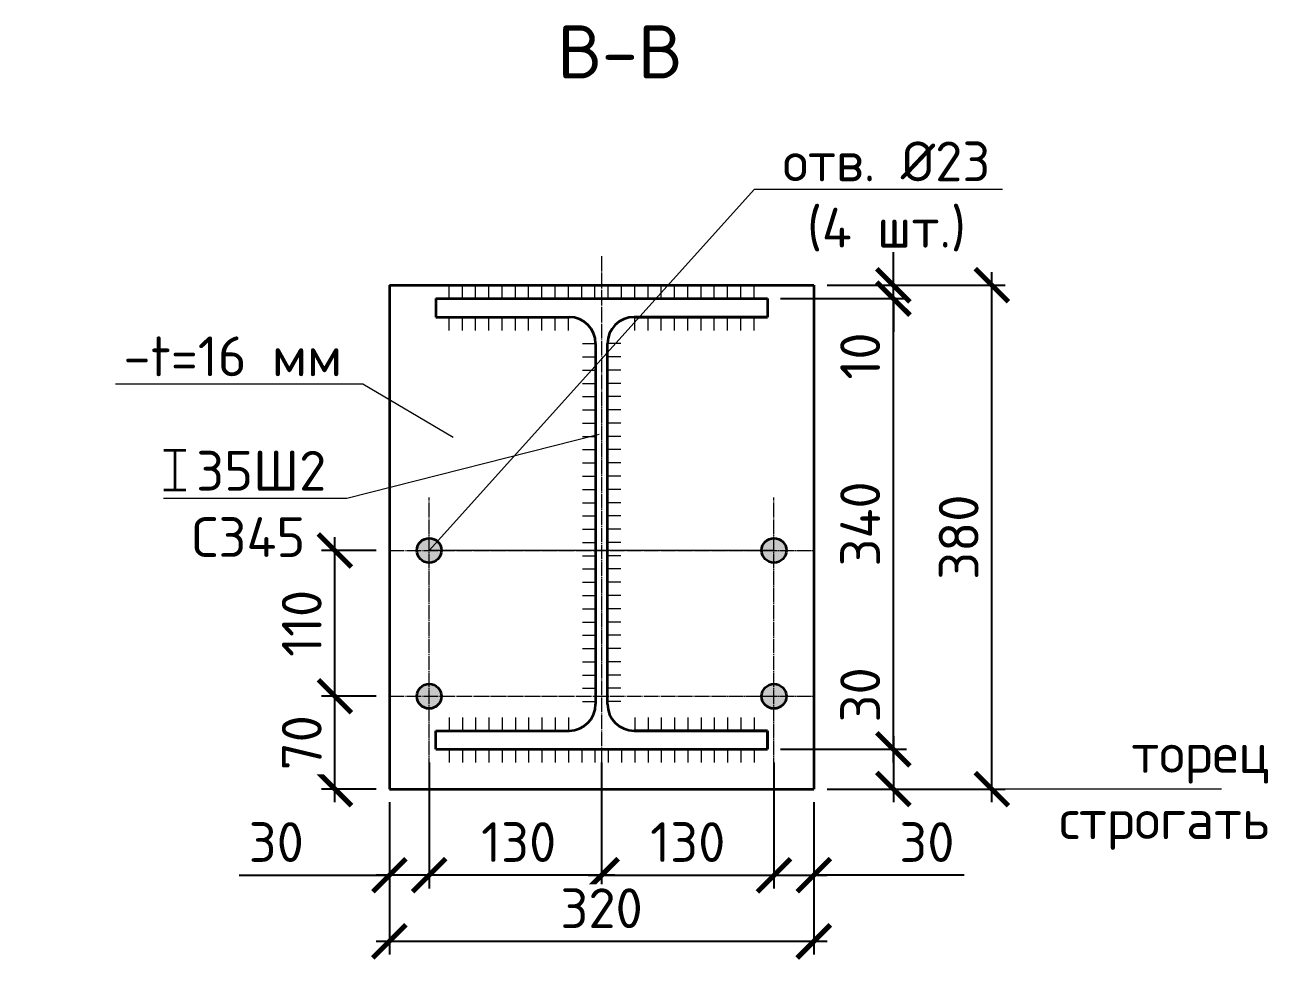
# Model space of a CAD drawing. Header units: millimetres. Extents: x -25910 to 49740, y -35080 to 0.
# Drawn here: x 29695 to 30650, y -20377 to -19672 of the extents above; entities that cross this region are included whole.
import ezdxf
from ezdxf import colors
from ezdxf.entities.mleader import LeaderData, LeaderLine
from ezdxf.math import Vec2, Vec3

# ---------------------------------------------------------------- set-up
doc = ezdxf.new("R2010")
doc.units = ezdxf.units.MM
doc.linetypes.add('JIS_08_11', pattern=[12.8, 11, -0.6, 0.6, -0.6])
for name, color, linetype, lineweight in [('НАДПИСИ', 11, 'Continuous', 13), ('ОСЕВАЯ', 50, 'JIS_08_11', 13), ('ОСНОВНАЯ', 213, 'Continuous', 35)]:
    doc.layers.add(name, color=color, linetype=linetype, lineweight=lineweight)
doc.styles.add('_ОСК', font='isocpeur.ttf', dxfattribs={"height": 3})
doc.styles.add('ОСК', font='isocpeur.ttf')
doc.dimstyles.new('_ОСК', dxfattribs={"dimscale": 25, "dimtxt": 3, "dimasz": 2.5, "dimexe": 1, "dimexo": 1, "dimgap": 1, "dimtad": 3, "dimdec": 0, "dimzin": 1, "dimdsep": 46, "dimtxsty": '_ОСК', "dimblk": 'ARCHTICK', "dimcen": 2, "dimdle": 1, "dimclrt": 256, "dimadec": 0, "dimazin": 0, "dimtfac": 1, "dimtdec": 0, "dimtmove": 1, "dimatfit": 3, "dimfxl": 1, "dimtvp": 2.25, "dimtfill": 1, "dimtolj": 1, "dimtzin": 1, "dimarcsym": 0})

# ---------------------------------------------------------------- blocks, each defined once
blk = doc.blocks.new('_None')
blk = doc.blocks.new('A$C6A7E4B16')
at = {"layer": 'ОСНОВНАЯ'}
for p, q in [((0, 30), (16.73, 30)), ((8.36, 30), (8.36, 0)), ((0, 0), (16.73, 0))]:
    blk.add_line(p, q, dxfattribs=at)
blk = doc.blocks.new('_ArchTick')
at = {"color": 0, "linetype": 'ByBlock', "const_width": 0.15}
blk.add_lwpolyline([(-0.5, -0.5), (0.5, 0.5)], dxfattribs=at)
blk = doc.blocks.new('*D421')
at = {"layer": 'Defpoints', "color": 0, "transparency": 16777216}
for p in [(30129.96, -20218.07), (29999.96, -20248.07), (29999.96, -20313.06)]:
    blk.add_point(p, dxfattribs=at)
at = {"layer": 'НАДПИСИ', "color": 0, "lineweight": -2, "transparency": 16777216}
for p, q in [((30129.96, -20228.07), (30129.96, -20323.06)), ((29999.96, -20258.07), (29999.96, -20323.06)), ((30139.96, -20313.06), (29989.96, -20313.06))]:
    blk.add_line(p, q, dxfattribs=at)
at = {"layer": 'НАДПИСИ', "color": 0, "lineweight": -2, "transparency": 16777216, "xscale": 25, "yscale": 25, "zscale": 25, "rotation": 180}
blk.add_blockref('_ArchTick', (29999.96, -20313.06), dxfattribs=at)
at = {"layer": 'НАДПИСИ', "color": 0, "lineweight": -2, "transparency": 16777216, "xscale": 25, "yscale": 25, "zscale": 25}
blk.add_blockref('_ArchTick', (30129.96, -20313.06), dxfattribs=at)
at = {"layer": 'НАДПИСИ', "transparency": 16777216, "insert": (30067.46, -20288.06), "char_height": 30, "attachment_point": 5, "style": '_ОСК', "bg_fill": 3, "box_fill_scale": 1.1, "bg_fill_color": 256, "bg_fill_true_color": 13158600, "bg_fill_transparency": 0}
blk.add_mtext('\\A1;130', dxfattribs=at)
blk = doc.blocks.new('*D422')
at = {"layer": 'Defpoints', "color": 0, "transparency": 16777216}
for p in [(30129.96, -20218.07), (30259.96, -20248.07), (30259.96, -20313.06)]:
    blk.add_point(p, dxfattribs=at)
at = {"layer": 'НАДПИСИ', "color": 0, "lineweight": -2, "transparency": 16777216}
for p, q in [((30129.96, -20228.07), (30129.96, -20323.06)), ((30259.96, -20258.07), (30259.96, -20323.06)), ((30119.96, -20313.06), (30269.96, -20313.06))]:
    blk.add_line(p, q, dxfattribs=at)
at = {"layer": 'НАДПИСИ', "color": 0, "lineweight": -2, "transparency": 16777216, "xscale": 25, "yscale": 25, "zscale": 25, "rotation": 180}
blk.add_blockref('_ArchTick', (30129.96, -20313.06), dxfattribs=at)
at = {"layer": 'НАДПИСИ', "color": 0, "lineweight": -2, "transparency": 16777216, "xscale": 25, "yscale": 25, "zscale": 25}
blk.add_blockref('_ArchTick', (30259.96, -20313.06), dxfattribs=at)
at = {"layer": 'НАДПИСИ', "transparency": 16777216, "insert": (30194.96, -20288.06), "char_height": 30, "attachment_point": 5, "style": '_ОСК', "bg_fill": 3, "box_fill_scale": 1.1, "bg_fill_color": 256, "bg_fill_true_color": 13158600, "bg_fill_transparency": 0}
blk.add_mtext('\\A1;130', dxfattribs=at)
blk = doc.blocks.new('*D401')
at = {"layer": 'Defpoints', "color": 0, "transparency": 16777216}
for p in [(30254.96, -20218.07), (30289.96, -20248.07), (30349.95, -20248.07)]:
    blk.add_point(p, dxfattribs=at)
at = {"layer": 'НАДПИСИ', "color": 0, "lineweight": -2, "transparency": 16777216}
for p, q in [((30349.95, -20208.07), (30349.95, -20258.07)), ((30264.96, -20218.07), (30359.95, -20218.07)), ((30299.96, -20248.07), (30359.95, -20248.07))]:
    blk.add_line(p, q, dxfattribs=at)
at = {"layer": 'НАДПИСИ', "color": 0, "lineweight": -2, "transparency": 16777216, "xscale": 25, "yscale": 25, "zscale": 25, "rotation": 270}
blk.add_blockref('_ArchTick', (30349.95, -20248.07), dxfattribs=at)
at = {"layer": 'НАДПИСИ', "transparency": 16777216, "insert": (30324.95, -20177.01), "char_height": 30, "attachment_point": 5, "rotation": 90, "style": '_ОСК', "bg_fill": 3, "box_fill_scale": 1.1, "bg_fill_color": 256, "bg_fill_true_color": 13158600, "bg_fill_transparency": 0}
blk.add_mtext('\\A1;30', dxfattribs=at)
at = {"layer": 'НАДПИСИ', "color": 0, "lineweight": -2, "transparency": 16777216, "xscale": 25, "yscale": 25, "zscale": 25, "rotation": 90}
blk.add_blockref('_ArchTick', (30349.95, -20218.07), dxfattribs=at)
blk = doc.blocks.new('*D402')
at = {"layer": 'Defpoints', "color": 0, "transparency": 16777216}
for p in [(30254.96, -19878.07), (30349.95, -19878.07), (30254.96, -20218.07)]:
    blk.add_point(p, dxfattribs=at)
at = {"layer": 'НАДПИСИ', "color": 0, "lineweight": -2, "transparency": 16777216}
for p, q in [((30349.95, -20228.07), (30349.95, -19868.07)), ((30264.96, -19878.07), (30359.95, -19878.07)), ((30264.96, -20218.07), (30359.95, -20218.07))]:
    blk.add_line(p, q, dxfattribs=at)
at = {"layer": 'НАДПИСИ', "color": 0, "lineweight": -2, "transparency": 16777216, "xscale": 25, "yscale": 25, "zscale": 25}
for p, rotation in [((30349.95, -19878.07), 90), ((30349.95, -20218.07), 270)]:
    blk.add_blockref('_ArchTick', p, dxfattribs=dict(at, rotation=rotation))
at = {"layer": 'НАДПИСИ', "transparency": 16777216, "insert": (30324.95, -20048.07), "char_height": 30, "attachment_point": 5, "rotation": 90, "style": '_ОСК', "bg_fill": 3, "box_fill_scale": 1.1, "bg_fill_color": 256, "bg_fill_true_color": 13158600, "bg_fill_transparency": 0}
blk.add_mtext('\\A1;340', dxfattribs=at)
blk = doc.blocks.new('*D403')
at = {"layer": 'Defpoints', "color": 0, "transparency": 16777216}
for p in [(30289.96, -19868.07), (30349.95, -19868.07), (30254.96, -19878.07)]:
    blk.add_point(p, dxfattribs=at)
at = {"layer": 'НАДПИСИ', "color": 0, "lineweight": -2, "transparency": 16777216}
for p, q in [((30349.95, -19868.07), (30349.95, -19843.07)), ((30299.96, -19868.07), (30359.95, -19868.07)), ((30349.95, -19878.07), (30349.95, -19868.07)), ((30264.96, -19878.07), (30359.95, -19878.07)), ((30349.95, -19878.07), (30349.95, -19903.07))]:
    blk.add_line(p, q, dxfattribs=at)
at = {"layer": 'НАДПИСИ', "color": 0, "lineweight": -2, "transparency": 16777216, "xscale": 25, "yscale": 25, "zscale": 25}
for p, rotation in [((30349.95, -19868.07), 270), ((30349.95, -19878.07), 90)]:
    blk.add_blockref('_ArchTick', p, dxfattribs=dict(at, rotation=rotation))
at = {"layer": 'НАДПИСИ', "transparency": 16777216, "insert": (30324.95, -19921.42), "char_height": 30, "attachment_point": 5, "rotation": 90, "style": '_ОСК', "bg_fill": 3, "box_fill_scale": 1.1, "bg_fill_color": 256, "bg_fill_true_color": 13158600, "bg_fill_transparency": 0}
blk.add_mtext('\\A1;10', dxfattribs=at)
blk = doc.blocks.new('*D404')
at = {"layer": 'Defpoints', "color": 0, "transparency": 16777216}
for p in [(29999.96, -20218.07), (29969.96, -20248.07), (29969.96, -20313.06)]:
    blk.add_point(p, dxfattribs=at)
at = {"layer": 'НАДПИСИ', "color": 0, "lineweight": -2, "transparency": 16777216}
for p, q in [((29999.96, -20228.07), (29999.96, -20323.06)), ((29969.96, -20258.07), (29969.96, -20323.06)), ((29856.67, -20313.06), (29969.96, -20313.06)), ((30009.96, -20313.06), (29959.96, -20313.06))]:
    blk.add_line(p, q, dxfattribs=at)
at = {"layer": 'НАДПИСИ', "color": 0, "lineweight": -2, "transparency": 16777216, "xscale": 25, "yscale": 25, "zscale": 25, "rotation": 180}
blk.add_blockref('_ArchTick', (29969.96, -20313.06), dxfattribs=at)
at = {"layer": 'НАДПИСИ', "color": 0, "lineweight": -2, "transparency": 16777216, "xscale": 25, "yscale": 25, "zscale": 25}
blk.add_blockref('_ArchTick', (29999.96, -20313.06), dxfattribs=at)
at = {"layer": 'НАДПИСИ', "transparency": 16777216, "insert": (29884.67, -20288.06), "char_height": 30, "attachment_point": 5, "style": '_ОСК', "bg_fill": 3, "box_fill_scale": 1.1, "bg_fill_color": 256, "bg_fill_true_color": 13158600, "bg_fill_transparency": 0}
blk.add_mtext('\\A1;30', dxfattribs=at)
blk = doc.blocks.new('*D405')
at = {"layer": 'Defpoints', "color": 0, "transparency": 16777216}
for p in [(30259.96, -20218.07), (30289.96, -20248.07), (30289.96, -20313.06)]:
    blk.add_point(p, dxfattribs=at)
at = {"layer": 'НАДПИСИ', "color": 0, "lineweight": -2, "transparency": 16777216}
for p, q in [((30259.96, -20228.07), (30259.96, -20323.06)), ((30289.96, -20258.07), (30289.96, -20323.06)), ((30249.96, -20313.06), (30299.96, -20313.06)), ((30403.25, -20313.06), (30289.96, -20313.06))]:
    blk.add_line(p, q, dxfattribs=at)
at = {"layer": 'НАДПИСИ', "color": 0, "lineweight": -2, "transparency": 16777216, "xscale": 25, "yscale": 25, "zscale": 25, "rotation": 180}
blk.add_blockref('_ArchTick', (30259.96, -20313.06), dxfattribs=at)
at = {"layer": 'НАДПИСИ', "color": 0, "lineweight": -2, "transparency": 16777216, "xscale": 25, "yscale": 25, "zscale": 25}
blk.add_blockref('_ArchTick', (30289.96, -20313.06), dxfattribs=at)
at = {"layer": 'НАДПИСИ', "transparency": 16777216, "insert": (30375.25, -20288.06), "char_height": 30, "attachment_point": 5, "style": '_ОСК', "bg_fill": 3, "box_fill_scale": 1.1, "bg_fill_color": 256, "bg_fill_true_color": 13158600, "bg_fill_transparency": 0}
blk.add_mtext('\\A1;30', dxfattribs=at)
blk = doc.blocks.new('*D406')
at = {"layer": 'Defpoints', "color": 0, "transparency": 16777216}
for p in [(29969.96, -20248.07), (30289.96, -20248.07), (29969.96, -20362.95)]:
    blk.add_point(p, dxfattribs=at)
at = {"layer": 'НАДПИСИ', "color": 0, "lineweight": -2, "transparency": 16777216}
for p, q in [((29969.96, -20258.07), (29969.96, -20372.95)), ((30289.96, -20258.07), (30289.96, -20372.95)), ((30299.96, -20362.95), (29959.96, -20362.95))]:
    blk.add_line(p, q, dxfattribs=at)
at = {"layer": 'НАДПИСИ', "color": 0, "lineweight": -2, "transparency": 16777216, "xscale": 25, "yscale": 25, "zscale": 25, "rotation": 180}
blk.add_blockref('_ArchTick', (29969.96, -20362.95), dxfattribs=at)
at = {"layer": 'НАДПИСИ', "color": 0, "lineweight": -2, "transparency": 16777216, "xscale": 25, "yscale": 25, "zscale": 25}
blk.add_blockref('_ArchTick', (30289.96, -20362.95), dxfattribs=at)
at = {"layer": 'НАДПИСИ', "transparency": 16777216, "insert": (30129.96, -20337.95), "char_height": 30, "attachment_point": 5, "style": '_ОСК', "bg_fill": 3, "box_fill_scale": 1.1, "bg_fill_color": 256, "bg_fill_true_color": 13158600, "bg_fill_transparency": 0}
blk.add_mtext('\\A1;320', dxfattribs=at)
blk = doc.blocks.new('*D407')
at = {"layer": 'Defpoints', "color": 0, "transparency": 16777216}
for p in [(30289.96, -19868.07), (30424.23, -19868.07), (30289.96, -20248.07)]:
    blk.add_point(p, dxfattribs=at)
at = {"layer": 'НАДПИСИ', "color": 0, "lineweight": -2, "transparency": 16777216}
for p, q in [((30424.23, -20258.07), (30424.23, -19858.07)), ((30299.96, -19868.07), (30434.23, -19868.07)), ((30299.96, -20248.07), (30434.23, -20248.07))]:
    blk.add_line(p, q, dxfattribs=at)
at = {"layer": 'НАДПИСИ', "color": 0, "lineweight": -2, "transparency": 16777216, "xscale": 25, "yscale": 25, "zscale": 25}
for p, rotation in [((30424.23, -19868.07), 90), ((30424.23, -20248.07), 270)]:
    blk.add_blockref('_ArchTick', p, dxfattribs=dict(at, rotation=rotation))
at = {"layer": 'НАДПИСИ', "transparency": 16777216, "insert": (30399.23, -20058.07), "char_height": 30, "attachment_point": 5, "rotation": 90, "style": '_ОСК', "bg_fill": 3, "box_fill_scale": 1.1, "bg_fill_color": 256, "bg_fill_true_color": 13158600, "bg_fill_transparency": 0}
blk.add_mtext('\\A1;380', dxfattribs=at)
blk = doc.blocks.new('*D347')
at = {"layer": 'Defpoints', "color": 0, "transparency": 16777216}
for p in [(29928.87, -20068.07), (29969.96, -20068.07), (29969.96, -20178.07)]:
    blk.add_point(p, dxfattribs=at)
at = {"layer": 'НАДПИСИ', "color": 0, "lineweight": -2, "transparency": 16777216}
for p, q in [((29928.87, -20188.07), (29928.87, -20058.07)), ((29959.96, -20068.07), (29918.87, -20068.07)), ((29959.96, -20178.07), (29918.87, -20178.07))]:
    blk.add_line(p, q, dxfattribs=at)
at = {"layer": 'НАДПИСИ', "color": 0, "lineweight": -2, "transparency": 16777216, "xscale": 25, "yscale": 25, "zscale": 25}
for p, rotation in [((29928.87, -20068.07), 90), ((29928.87, -20178.07), 270)]:
    blk.add_blockref('_ArchTick', p, dxfattribs=dict(at, rotation=rotation))
at = {"layer": 'НАДПИСИ', "transparency": 16777216, "insert": (29903.87, -20123.07), "char_height": 30, "attachment_point": 5, "rotation": 90, "style": '_ОСК', "bg_fill": 3, "box_fill_scale": 1.1, "bg_fill_color": 256, "bg_fill_true_color": 13158600, "bg_fill_transparency": 0}
blk.add_mtext('\\A1;110', dxfattribs=at)
blk = doc.blocks.new('*D348')
at = {"layer": 'Defpoints', "color": 0, "transparency": 16777216}
for p in [(29928.87, -20178.07), (29969.96, -20178.07), (29969.96, -20248.07)]:
    blk.add_point(p, dxfattribs=at)
at = {"layer": 'НАДПИСИ', "color": 0, "lineweight": -2, "transparency": 16777216}
for p, q in [((29928.87, -20258.07), (29928.87, -20168.07)), ((29959.96, -20178.07), (29918.87, -20178.07)), ((29959.96, -20248.07), (29918.87, -20248.07))]:
    blk.add_line(p, q, dxfattribs=at)
at = {"layer": 'НАДПИСИ', "color": 0, "lineweight": -2, "transparency": 16777216, "xscale": 25, "yscale": 25, "zscale": 25}
for p, rotation in [((29928.87, -20178.07), 90), ((29928.87, -20248.07), 270)]:
    blk.add_blockref('_ArchTick', p, dxfattribs=dict(at, rotation=rotation))
at = {"layer": 'НАДПИСИ', "transparency": 16777216, "insert": (29903.87, -20213.07), "char_height": 30, "attachment_point": 5, "rotation": 90, "style": '_ОСК', "bg_fill": 3, "box_fill_scale": 1.1, "bg_fill_color": 256, "bg_fill_true_color": 13158600, "bg_fill_transparency": 0}
blk.add_mtext('\\A1;70', dxfattribs=at)

msp = doc.modelspace()

# ---------------------------------------------------------------- hatches: boundary and pattern name
at = {"layer": 'ОСНОВНАЯ'}
h = msp.add_hatch(color=256, dxfattribs=at)
h.dxf.hatch_style = 1
h.paths.add_polyline_path([(29999.96, -20058.76), (29999.96, -20068.07), (30009.27, -20068.07, 0.414214)])
h.paths.add_polyline_path([(29999.96, -20058.76, 0.414214), (29990.65, -20068.07), (29999.96, -20068.07)])
h.paths.add_polyline_path([(29999.96, -20068.07), (29990.65, -20068.07, 0.414214), (29999.96, -20077.37)])
h.paths.add_polyline_path([(30009.27, -20068.07), (29999.96, -20068.07), (29999.96, -20077.37, 0.414214)])
h = msp.add_hatch(color=256, dxfattribs=at)
h.dxf.hatch_style = 1
h.paths.add_polyline_path([(29999.96, -20058.76), (29999.96, -20068.07), (30009.27, -20068.07, 0.414214)])
h.paths.add_polyline_path([(29999.96, -20058.76, 0.414214), (29990.65, -20068.07), (29999.96, -20068.07)])
h.paths.add_polyline_path([(29999.96, -20068.07), (29990.65, -20068.07, 0.414214), (29999.96, -20077.37)])
h.paths.add_polyline_path([(30009.27, -20068.07), (29999.96, -20068.07), (29999.96, -20077.37, 0.414214)])
h = msp.add_hatch(color=256, dxfattribs=at)
h.dxf.hatch_style = 1
h.paths.add_polyline_path([(29999.96, -20168.76), (29999.96, -20178.07), (30009.27, -20178.07, 0.414214)])
h.paths.add_polyline_path([(29999.96, -20168.76, 0.414214), (29990.65, -20178.07), (29999.96, -20178.07)])
h.paths.add_polyline_path([(29999.96, -20178.07), (29990.65, -20178.07, 0.414214), (29999.96, -20187.37)])
h.paths.add_polyline_path([(30009.27, -20178.07), (29999.96, -20178.07), (29999.96, -20187.37, 0.414214)])
h = msp.add_hatch(color=256, dxfattribs=at)
h.dxf.hatch_style = 1
h.paths.add_polyline_path([(29999.96, -20168.76), (29999.96, -20178.07), (30009.27, -20178.07, 0.414214)])
h.paths.add_polyline_path([(29999.96, -20168.76, 0.414214), (29990.65, -20178.07), (29999.96, -20178.07)])
h.paths.add_polyline_path([(29999.96, -20178.07), (29990.65, -20178.07, 0.414214), (29999.96, -20187.37)])
h.paths.add_polyline_path([(30009.27, -20178.07), (29999.96, -20178.07), (29999.96, -20187.37, 0.414214)])

# ---------------------------------------------------------------- linework, layer by layer
at = {"layer": 'НАДПИСИ'}
for p, q in [((30014.96, -19878.07), (30014.96, -19868.07)), ((30024.96, -19878.07), (30024.96, -19868.07)), ((30034.96, -19878.07), (30034.96, -19868.07)), ((30044.96, -19878.07), (30044.96, -19868.07)), ((30054.96, -19878.07), (30054.96, -19868.07)), ((30064.96, -19878.07), (30064.96, -19868.07)), ((30074.96, -19878.07), (30074.96, -19868.07)), ((30084.96, -19878.07), (30084.96, -19868.07)), ((30094.96, -19878.07), (30094.96, -19868.07)), ((30104.96, -19878.07), (30104.96, -19868.07)), ((30114.96, -19878.07), (30114.96, -19868.07)), ((30124.96, -19878.07), (30124.96, -19868.07)), ((30134.96, -19878.07), (30134.96, -19868.07)), ((30144.96, -19878.07), (30144.96, -19868.07)), ((30154.96, -19878.07), (30154.96, -19868.07)), ((30164.96, -19878.07), (30164.96, -19868.07)), ((30174.96, -19878.07), (30174.96, -19868.07)), ((30184.96, -19878.07), (30184.96, -19868.07)), ((30194.96, -19878.07), (30194.96, -19868.07)), ((30204.96, -19878.07), (30204.96, -19868.07)), ((30214.96, -19878.07), (30214.96, -19868.07)), ((30224.96, -19878.07), (30224.96, -19868.07)), ((30234.96, -19878.07), (30234.96, -19868.07)), ((30244.96, -19878.07), (30244.96, -19868.07)), ((30014.96, -19902.07), (30014.96, -19892.07)), ((30024.96, -19902.07), (30024.96, -19892.07)), ((30034.96, -19902.07), (30034.96, -19892.07)), ((30044.96, -19902.07), (30044.96, -19892.07)), ((30054.96, -19902.07), (30054.96, -19892.07)), ((30064.96, -19902.07), (30064.96, -19892.07)), ((30074.96, -19902.07), (30074.96, -19892.07)), ((30084.96, -19902.07), (30084.96, -19892.07)), ((30094.96, -19902.07), (30094.96, -19892.07)), ((30104.96, -19902.07), (30104.96, -19892.07)), ((30154.96, -19902.07), (30154.96, -19892.07)), ((30164.96, -19902.07), (30164.96, -19892.07)), ((30174.96, -19902.07), (30174.96, -19892.07)), ((30184.96, -19902.07), (30184.96, -19892.07)), ((30194.96, -19902.07), (30194.96, -19892.07)), ((30204.96, -19902.07), (30204.96, -19892.07)), ((30214.96, -19902.07), (30214.96, -19892.07)), ((30224.96, -19902.07), (30224.96, -19892.07)), ((30234.96, -19902.07), (30234.96, -19892.07)), ((30244.96, -19902.07), (30244.96, -19892.07)), ((30115.46, -19912.07), (30125.46, -19912.07)), ((30144.46, -19912.07), (30134.46, -19912.07)), ((30115.46, -19922.07), (30125.46, -19922.07)), ((30144.46, -19922.07), (30134.46, -19922.07)), ((30115.46, -19932.07), (30125.46, -19932.07)), ((30144.46, -19932.07), (30134.46, -19932.07)), ((30115.46, -19942.07), (30125.46, -19942.07)), ((30144.46, -19942.07), (30134.46, -19942.07)), ((30115.46, -19952.07), (30125.46, -19952.07)), ((30144.46, -19952.07), (30134.46, -19952.07)), ((30115.46, -19962.07), (30125.46, -19962.07)), ((30144.46, -19962.07), (30134.46, -19962.07)), ((30115.46, -19972.07), (30125.46, -19972.07)), ((30144.46, -19972.07), (30134.46, -19972.07)), ((30115.46, -19982.07), (30125.46, -19982.07)), ((30144.46, -19982.07), (30134.46, -19982.07)), ((30115.46, -19992.07), (30125.46, -19992.07)), ((30144.46, -19992.07), (30134.46, -19992.07)), ((30115.46, -20002.07), (30125.46, -20002.07)), ((30144.46, -20002.07), (30134.46, -20002.07)), ((30115.46, -20012.07), (30125.46, -20012.07)), ((30144.46, -20012.07), (30134.46, -20012.07)), ((30115.46, -20022.07), (30125.46, -20022.07)), ((30144.46, -20022.07), (30134.46, -20022.07)), ((30115.46, -20032.07), (30125.46, -20032.07)), ((30144.46, -20032.07), (30134.46, -20032.07)), ((30115.46, -20042.07), (30125.46, -20042.07)), ((30144.46, -20042.07), (30134.46, -20042.07)), ((30115.46, -20052.07), (30125.46, -20052.07)), ((30144.46, -20052.07), (30134.46, -20052.07)), ((30115.46, -20062.07), (30125.46, -20062.07)), ((30144.46, -20062.07), (30134.46, -20062.07)), ((30115.46, -20072.07), (30125.46, -20072.07)), ((30144.46, -20072.07), (30134.46, -20072.07)), ((30115.46, -20082.07), (30125.46, -20082.07)), ((30144.46, -20082.07), (30134.46, -20082.07)), ((30115.46, -20092.07), (30125.46, -20092.07)), ((30144.46, -20092.07), (30134.46, -20092.07)), ((30115.46, -20102.07), (30125.46, -20102.07)), ((30144.46, -20102.07), (30134.46, -20102.07)), ((30115.46, -20112.07), (30125.46, -20112.07)), ((30144.46, -20112.07), (30134.46, -20112.07)), ((30115.46, -20122.07), (30125.46, -20122.07)), ((30144.46, -20122.07), (30134.46, -20122.07)), ((30115.46, -20132.07), (30125.46, -20132.07)), ((30144.46, -20132.07), (30134.46, -20132.07)), ((30115.46, -20142.07), (30125.46, -20142.07)), ((30115.46, -20142.07), (30125.46, -20142.07)), ((30144.46, -20142.07), (30134.46, -20142.07)), ((30144.46, -20142.07), (30134.46, -20142.07)), ((30115.46, -20152.07), (30125.46, -20152.07)), ((30144.46, -20152.07), (30134.46, -20152.07)), ((30115.46, -20162.07), (30125.46, -20162.07)), ((30144.46, -20162.07), (30134.46, -20162.07)), ((30115.46, -20172.07), (30125.46, -20172.07)), ((30144.46, -20172.07), (30134.46, -20172.07)), ((30115.46, -20182.07), (30125.46, -20182.07)), ((30144.46, -20182.07), (30134.46, -20182.07)), ((30014.96, -20194.07), (30014.96, -20204.07)), ((30024.96, -20194.07), (30024.96, -20204.07)), ((30034.96, -20194.07), (30034.96, -20204.07)), ((30044.96, -20194.07), (30044.96, -20204.07)), ((30054.96, -20194.07), (30054.96, -20204.07)), ((30064.96, -20194.07), (30064.96, -20204.07)), ((30074.96, -20194.07), (30074.96, -20204.07)), ((30084.96, -20194.07), (30084.96, -20204.07)), ((30094.96, -20194.07), (30094.96, -20204.07)), ((30104.96, -20194.07), (30104.96, -20204.07)), ((30154.96, -20194.07), (30154.96, -20204.07)), ((30164.96, -20194.07), (30164.96, -20204.07)), ((30174.96, -20194.07), (30174.96, -20204.07)), ((30184.96, -20194.07), (30184.96, -20204.07)), ((30194.96, -20194.07), (30194.96, -20204.07)), ((30204.96, -20194.07), (30204.96, -20204.07)), ((30214.96, -20194.07), (30214.96, -20204.07)), ((30224.96, -20194.07), (30224.96, -20204.07)), ((30234.96, -20194.07), (30234.96, -20204.07)), ((30244.96, -20194.07), (30244.96, -20204.07)), ((30597.42, -20248.07), (30423.25, -20248.07))]:
    msp.add_line(p, q, dxfattribs=at)
at = {"layer": 'ОСЕВАЯ', "linetype": 'JIS_08_11'}
msp.add_line((30129.96, -19846.13), (30129.96, -20285.23), dxfattribs=at)
at = {"layer": 'ОСНОВНАЯ'}
for p, q in [((29969.96, -19868.07), (29969.96, -20248.07)), ((29969.96, -19868.07), (30289.96, -19868.07)), ((30289.96, -19868.07), (30289.96, -20248.07)), ((30004.96, -19878.07), (30254.96, -19878.07)), ((30004.96, -19878.07), (30004.96, -19892.07)), ((30044.96, -19878.07), (30214.96, -19878.07)), ((30254.96, -19878.07), (30254.96, -19892.07)), ((30004.96, -19892.07), (30105.46, -19892.07)), ((30154.46, -19892.07), (30254.96, -19892.07)), ((30254.96, -19892.07), (30154.46, -19892.07)), ((30125.46, -19912.07), (30125.46, -20184.07)), ((30134.46, -20184.07), (30134.46, -19912.07)), ((30004.96, -20218.07), (30004.96, -20204.07)), ((30004.96, -20204.07), (30105.46, -20204.07)), ((30004.96, -20204.07), (30105.46, -20204.07)), ((30154.46, -20204.07), (30254.96, -20204.07)), ((30254.96, -20204.07), (30154.46, -20204.07)), ((30154.46, -20204.07), (30254.96, -20204.07)), ((30254.96, -20204.07), (30154.46, -20204.07)), ((30254.96, -20204.07), (30254.96, -20218.07)), ((30004.96, -20218.07), (30254.96, -20218.07)), ((30049.96, -20218.07), (30209.96, -20218.07))]:
    msp.add_line(p, q, dxfattribs=at)
for centre in [(29999.96, -20068.07), (29999.96, -20068.07), (29999.96, -20178.07), (29999.96, -20178.07)]:
    msp.add_circle(centre, 9.31, dxfattribs=at)
for centre, start, end in [((30105.46, -19912.07), 0, 90), ((30154.46, -19912.07), 90, 180), ((30105.46, -20184.07), 270, 0), ((30105.46, -20184.07), 270, 0), ((30154.46, -20184.07), 180, 270), ((30154.46, -20184.07), 180, 270)]:
    msp.add_arc(centre, 20, start, end, dxfattribs=at)

# ---------------------------------------------------------------- block references
msp.add_blockref('A$C6A7E4B16', (29799.79, -20022.38))

# ---------------------------------------------------------------- texts
at = {"layer": 'НАДПИСИ', "style": 'ОСК'}
for s, insert, char_height, width, attachment_point in [('В-В', (30096.63, -19672.01), 40, 41.2245, 1), ('торец строгать', (30633.89, -20293.93), 30, 233.0304, 9)]:
    msp.add_mtext(s, dxfattribs=dict(at, insert=insert, char_height=char_height, width=width, attachment_point=attachment_point))

# ---------------------------------------------------------------- leaders
at = {"layer": 'НАДПИСИ'}
ml = msp.add_multileader_mtext('Standard', dxfattribs=at)
ml.set_content('-t=16 мм', color=256, style='ОСК')
ml.set_leader_properties(color=256, linetype='ByLayer', lineweight=-1)
ml.set_arrow_properties(name='NONE')
ml.build(insert=Vec2(0, 0))
ml.multileader.update_dxf_attribs({"has_dogleg": 0, "text_left_attachment_type": 6, "text_right_attachment_type": 6, "dogleg_length": 0, "arrow_head_size": 15, "scale": 10})
ctx = ml.context
ctx.base_point, ctx.scale, ctx.char_height, ctx.arrow_head_size, ctx.landing_gap_size, ctx.plane_origin = Vec3(29753.88, -19942.66), 10, 30, 15, 20, Vec3(29666.28, -20923.03)
ctx.left_attachment, ctx.right_attachment, ctx.text_align_type = 6, 6, 1
notes = []
notes.append((ctx, [(0, (1, 1, 0), (29949.88, -19942.66), (-1, 0), 0, [(3, [(30018.04, -19982.86)], 0, [])])]))
ctx.mtext.insert, ctx.mtext.alignment, ctx.mtext.flow_direction = Vec3(29851.88, -19906.66), 2, 5
ml = msp.add_multileader_mtext('Standard', dxfattribs=at)
ml.set_content(' 35Ш2\\PС345', color=256, style='ОСК')
ml.set_leader_properties(color=256, linetype='ByLayer', lineweight=-1)
ml.set_arrow_properties(name='NONE')
ml.build(insert=Vec2(0, 0))
ml.multileader.update_dxf_attribs({"has_dogleg": 0, "text_left_attachment_type": 6, "text_right_attachment_type": 6, "dogleg_length": 0, "arrow_head_size": 15, "scale": 10})
ctx = ml.context
ctx.base_point, ctx.scale, ctx.char_height, ctx.arrow_head_size, ctx.landing_gap_size, ctx.plane_origin = Vec3(29789.75, -20028.99), 10, 30, 15, 20, Vec3(29798.13, -20971.25)
ctx.left_attachment, ctx.right_attachment, ctx.text_align_type = 6, 6, 1
notes.append((ctx, [(0, (1, 1, 0), (29937.75, -20028.99), (-1, 0), 0, [(3, [(30128.16, -19980.69)], 0, [])])]))
ctx.mtext.insert, ctx.mtext.alignment, ctx.mtext.flow_direction = Vec3(29863.75, -19992.99), 2, 5
for ctx, leaders in notes:
    for number, flags, end, landing, length, lines in leaders:
        leader = LeaderData()
        leader.index, (leader.has_last_leader_line, leader.has_dogleg_vector, leader.attachment_direction) = number, flags
        leader.last_leader_point, leader.dogleg_vector, leader.dogleg_length = Vec3(end), Vec3(landing), length
        for number, points, colour, breaks in lines:
            line = LeaderLine()
            line.index, line.vertices, line.color, line.breaks = number, Vec3.list(points), colors.encode_raw_color(colour), breaks
            leader.lines.append(line)
        ctx.leaders.append(leader)

# ---------------------------------------------------------------- next in the draw order: dimensions: what is measured, and where the dimension line sits
dim = msp.add_linear_dim(base=(29999.96, -20313.06), p1=(30129.96, -20218.07), p2=(29999.96, -20248.07), angle=180, dimstyle='_ОСК', dxfattribs=at)
dim.commit()
dim.dimension.update_dxf_attribs({"geometry": '*D421', "text_midpoint": (30067.46, -20313.06), "dimtype": 160})

# ---------------------------------------------------------------- next in the draw order: linework, layer by layer
for p, q in [((30014.96, -20218.07), (30014.96, -20228.07)), ((30024.96, -20218.07), (30024.96, -20228.07)), ((30034.96, -20218.07), (30034.96, -20228.07)), ((30044.96, -20218.07), (30044.96, -20228.07)), ((30054.96, -20218.07), (30054.96, -20228.07)), ((30064.96, -20218.07), (30064.96, -20228.07)), ((30074.96, -20218.07), (30074.96, -20228.07)), ((30084.96, -20218.07), (30084.96, -20228.07)), ((30094.96, -20218.07), (30094.96, -20228.07)), ((30104.96, -20218.07), (30104.96, -20228.07))]:
    msp.add_line(p, q, dxfattribs=at)
at = {"layer": 'ОСЕВАЯ', "linetype": 'JIS_08_11'}
msp.add_line((29999.96, -20248.07), (29999.96, -20028.07), dxfattribs=at)
at = {"layer": 'ОСНОВНАЯ'}
msp.add_line((30004.96, -20218.07), (30004.96, -20204.07), dxfattribs=at)

# ---------------------------------------------------------------- next in the draw order: dimensions: what is measured, and where the dimension line sits
at = {"layer": 'НАДПИСИ'}
dim = msp.add_linear_dim(base=(30259.96, -20313.06), p1=(30129.96, -20218.07), p2=(30259.96, -20248.07), dimstyle='_ОСК', dxfattribs=at)
dim.commit()
dim.dimension.update_dxf_attribs({"geometry": '*D422', "text_midpoint": (30194.96, -20288.06)})

# ---------------------------------------------------------------- next in the draw order: linework, layer by layer
for p, q in [((30114.96, -20218.07), (30114.96, -20228.07)), ((30124.96, -20218.07), (30124.96, -20228.07)), ((30134.96, -20218.07), (30134.96, -20228.07)), ((30144.96, -20218.07), (30144.96, -20228.07)), ((30154.96, -20218.07), (30154.96, -20228.07)), ((30164.96, -20218.07), (30164.96, -20228.07)), ((30174.96, -20218.07), (30174.96, -20228.07)), ((30184.96, -20218.07), (30184.96, -20228.07)), ((30194.96, -20218.07), (30194.96, -20228.07)), ((30204.96, -20218.07), (30204.96, -20228.07)), ((30214.96, -20218.07), (30214.96, -20228.07)), ((30224.96, -20218.07), (30224.96, -20228.07)), ((30234.96, -20218.07), (30234.96, -20228.07)), ((30244.96, -20218.07), (30244.96, -20228.07))]:
    msp.add_line(p, q, dxfattribs=at)
at = {"layer": 'ОСНОВНАЯ'}
for p, q in [((30254.96, -20218.07), (30254.96, -20204.07)), ((30004.96, -20218.07), (30254.96, -20218.07)), ((30044.96, -20218.07), (30214.96, -20218.07)), ((29969.96, -20248.07), (30289.96, -20248.07))]:
    msp.add_line(p, q, dxfattribs=at)

# ---------------------------------------------------------------- next in the draw order: dimensions: what is measured, and where the dimension line sits
at = {"layer": 'НАДПИСИ'}
for base, p1, p2, angle, picture, middle in [((30349.95, -20248.07), (30254.96, -20218.07), (30289.96, -20248.07), 270, '*D401', (30349.95, -20177.01)), ((29969.96, -20313.06), (29999.96, -20218.07), (29969.96, -20248.07), 180, '*D404', (29884.67, -20306.97))]:
    dim = msp.add_linear_dim(base=base, p1=p1, p2=p2, angle=angle, dimstyle='_ОСК', dxfattribs=at)
    dim.commit()
    dim.dimension.update_dxf_attribs({"geometry": picture, "text_midpoint": middle, "dimtype": 160})

# ---------------------------------------------------------------- next in the draw order: dimensions: what is measured, and where the dimension line sits
dim = msp.add_linear_dim(base=(30349.95, -19878.07), p1=(30254.96, -20218.07), p2=(30254.96, -19878.07), angle=90, dimstyle='_ОСК', dxfattribs=at)
dim.commit()
dim.dimension.update_dxf_attribs({"geometry": '*D402', "text_midpoint": (30324.95, -20048.07)})

# ---------------------------------------------------------------- next in the draw order: hatches: boundary and pattern name
at = {"layer": 'ОСНОВНАЯ'}
h = msp.add_hatch(color=256, dxfattribs=at)
h.dxf.hatch_style = 1
h.paths.add_polyline_path([(30259.96, -20058.76), (30259.96, -20068.07), (30269.27, -20068.07, 0.414214)])
h.paths.add_polyline_path([(30259.96, -20058.76, 0.414214), (30250.65, -20068.07), (30259.96, -20068.07)])
h.paths.add_polyline_path([(30259.96, -20068.07), (30250.65, -20068.07, 0.414214), (30259.96, -20077.37)])
h.paths.add_polyline_path([(30269.27, -20068.07), (30259.96, -20068.07), (30259.96, -20077.37, 0.414214)])
h = msp.add_hatch(color=256, dxfattribs=at)
h.dxf.hatch_style = 1
h.paths.add_polyline_path([(30259.96, -20058.76), (30259.96, -20068.07), (30269.27, -20068.07, 0.414214)])
h.paths.add_polyline_path([(30259.96, -20058.76, 0.414214), (30250.65, -20068.07), (30259.96, -20068.07)])
h.paths.add_polyline_path([(30259.96, -20068.07), (30250.65, -20068.07, 0.414214), (30259.96, -20077.37)])
h.paths.add_polyline_path([(30269.27, -20068.07), (30259.96, -20068.07), (30259.96, -20077.37, 0.414214)])
h = msp.add_hatch(color=256, dxfattribs=at)
h.dxf.hatch_style = 1
h.paths.add_polyline_path([(30259.96, -20168.76), (30259.96, -20178.07), (30269.27, -20178.07, 0.414214)])
h.paths.add_polyline_path([(30259.96, -20168.76, 0.414214), (30250.65, -20178.07), (30259.96, -20178.07)])
h.paths.add_polyline_path([(30259.96, -20178.07), (30250.65, -20178.07, 0.414214), (30259.96, -20187.37)])
h.paths.add_polyline_path([(30269.27, -20178.07), (30259.96, -20178.07), (30259.96, -20187.37, 0.414214)])
h = msp.add_hatch(color=256, dxfattribs=at)
h.dxf.hatch_style = 1
h.paths.add_polyline_path([(30259.96, -20168.76), (30259.96, -20178.07), (30269.27, -20178.07, 0.414214)])
h.paths.add_polyline_path([(30259.96, -20168.76, 0.414214), (30250.65, -20178.07), (30259.96, -20178.07)])
h.paths.add_polyline_path([(30259.96, -20178.07), (30250.65, -20178.07, 0.414214), (30259.96, -20187.37)])
h.paths.add_polyline_path([(30269.27, -20178.07), (30259.96, -20178.07), (30259.96, -20187.37, 0.414214)])

# ---------------------------------------------------------------- next in the draw order: linework, layer by layer
at = {"layer": 'ОСЕВАЯ', "linetype": 'JIS_08_11'}
for p, q in [((30259.96, -20248.07), (30259.96, -20028.07)), ((29969.96, -20068.07), (30289.96, -20068.07)), ((29969.96, -20178.07), (30289.96, -20178.07))]:
    msp.add_line(p, q, dxfattribs=at)
at = {"layer": 'ОСНОВНАЯ'}
for centre in [(30259.96, -20068.07), (30259.96, -20068.07), (30259.96, -20178.07), (30259.96, -20178.07)]:
    msp.add_circle(centre, 9.31, dxfattribs=at)

# ---------------------------------------------------------------- next in the draw order: dimensions: what is measured, and where the dimension line sits
at = {"layer": 'НАДПИСИ'}
dim = msp.add_linear_dim(base=(30349.95, -19868.07), p1=(30254.96, -19878.07), p2=(30289.96, -19868.07), angle=90, dimstyle='_ОСК', dxfattribs=at)
dim.commit()
dim.dimension.update_dxf_attribs({"geometry": '*D403', "text_midpoint": (30349.95, -19921.42), "dimtype": 160})

# ---------------------------------------------------------------- next in the draw order: dimensions: what is measured, and where the dimension line sits
dim = msp.add_linear_dim(base=(30289.96, -20313.06), p1=(30259.96, -20218.07), p2=(30289.96, -20248.07), angle=0, dimstyle='_ОСК', dxfattribs=at)
dim.commit()
dim.dimension.update_dxf_attribs({"geometry": '*D405', "text_midpoint": (30375.25, -20306.97), "dimtype": 160})

# ---------------------------------------------------------------- next in the draw order: dimensions: what is measured, and where the dimension line sits
dim = msp.add_linear_dim(base=(29969.96, -20362.95), p1=(30289.96, -20248.07), p2=(29969.96, -20248.07), angle=180, dimstyle='_ОСК', dxfattribs=at)
dim.commit()
dim.dimension.update_dxf_attribs({"geometry": '*D406', "text_midpoint": (30129.96, -20362.95), "dimtype": 160})

# ---------------------------------------------------------------- next in the draw order: dimensions: what is measured, and where the dimension line sits
dim = msp.add_linear_dim(base=(30424.23, -19868.07), p1=(30289.96, -20248.07), p2=(30289.96, -19868.07), angle=90, dimstyle='_ОСК', dxfattribs=at)
dim.commit()
dim.dimension.update_dxf_attribs({"geometry": '*D407', "text_midpoint": (30399.23, -20058.07)})

# ---------------------------------------------------------------- next in the draw order: leaders
ml = msp.add_multileader_mtext('Standard', dxfattribs=at)
ml.set_content('отв. %%C23\\P(4 шт.)', color=256, style='ОСК')
ml.set_leader_properties(color=256, linetype='ByLayer', lineweight=-1)
ml.set_arrow_properties(name='NONE')
ml.build(insert=Vec2(0, 0))
ml.multileader.update_dxf_attribs({"has_dogleg": 0, "text_left_attachment_type": 6, "text_right_attachment_type": 6, "dogleg_length": 0, "arrow_head_size": 15, "scale": 10})
ctx = ml.context
ctx.base_point, ctx.scale, ctx.char_height, ctx.arrow_head_size, ctx.landing_gap_size, ctx.plane_origin = Vec3(30245.29, -19795.62), 10, 30, 15, 20, Vec3(29728.39, -21106.05)
ctx.left_attachment, ctx.right_attachment, ctx.text_align_type = 6, 6, 1
notes = []
notes.append((ctx, [(1, (1, 1, 0), (30245.29, -19795.62), (1, 0), 0, [(3, [(30259.96, -20068.07), (29999.96, -20068.07)], 0, [])])]))
ctx.mtext.insert, ctx.mtext.width, ctx.mtext.alignment, ctx.mtext.flow_direction = Vec3(30344.79, -19759.62), 205.4123, 2, 5
ml = msp.add_multileader_mtext('Standard', dxfattribs=at)
ml.set_content('отв. %%C23\\P(4 шт.)', color=256, style='ОСК')
ml.set_leader_properties(color=256, linetype='ByLayer', lineweight=-1)
ml.set_arrow_properties(name='NONE')
ml.build(insert=Vec2(0, 0))
ml.multileader.update_dxf_attribs({"has_dogleg": 0, "text_left_attachment_type": 6, "text_right_attachment_type": 6, "dogleg_length": 0, "arrow_head_size": 15, "scale": 10})
ctx = ml.context
ctx.base_point, ctx.scale, ctx.char_height, ctx.arrow_head_size, ctx.landing_gap_size, ctx.plane_origin = Vec3(31181.52, -19795.62), 10, 30, 15, 20, Vec3(30664.61, -21106.05)
ctx.left_attachment, ctx.right_attachment, ctx.text_align_type = 6, 6, 1
notes.append((ctx, [(1, (1, 1, 0), (31181.52, -19795.62), (1, 0), 0, [(3, [(31196.19, -19928.07), (30936.19, -20018.07)], 0, [])])]))
ctx.mtext.insert, ctx.mtext.width, ctx.mtext.alignment, ctx.mtext.flow_direction = Vec3(31281.02, -19759.62), 205.4123, 2, 5
for ctx, leaders in notes:
    for number, flags, end, landing, length, lines in leaders:
        leader = LeaderData()
        leader.index, (leader.has_last_leader_line, leader.has_dogleg_vector, leader.attachment_direction) = number, flags
        leader.last_leader_point, leader.dogleg_vector, leader.dogleg_length = Vec3(end), Vec3(landing), length
        for number, points, colour, breaks in lines:
            line = LeaderLine()
            line.index, line.vertices, line.color, line.breaks = number, Vec3.list(points), colors.encode_raw_color(colour), breaks
            leader.lines.append(line)
        ctx.leaders.append(leader)

# ---------------------------------------------------------------- next in the draw order: dimensions: what is measured, and where the dimension line sits
dim = msp.add_linear_dim(base=(29928.87, -20068.07), p1=(29969.96, -20178.07), p2=(29969.96, -20068.07), angle=90, dimstyle='_ОСК', dxfattribs=at)
dim.commit()
dim.dimension.update_dxf_attribs({"geometry": '*D347', "text_midpoint": (29903.87, -20123.07)})

# ---------------------------------------------------------------- next in the draw order: dimensions: what is measured, and where the dimension line sits
dim = msp.add_linear_dim(base=(29928.87, -20178.07), p1=(29969.96, -20248.07), p2=(29969.96, -20178.07), angle=90, dimstyle='_ОСК', dxfattribs=at)
dim.commit()
dim.dimension.update_dxf_attribs({"geometry": '*D348', "text_midpoint": (29903.87, -20213.07)})

doc.saveas('drawing.dxf')
